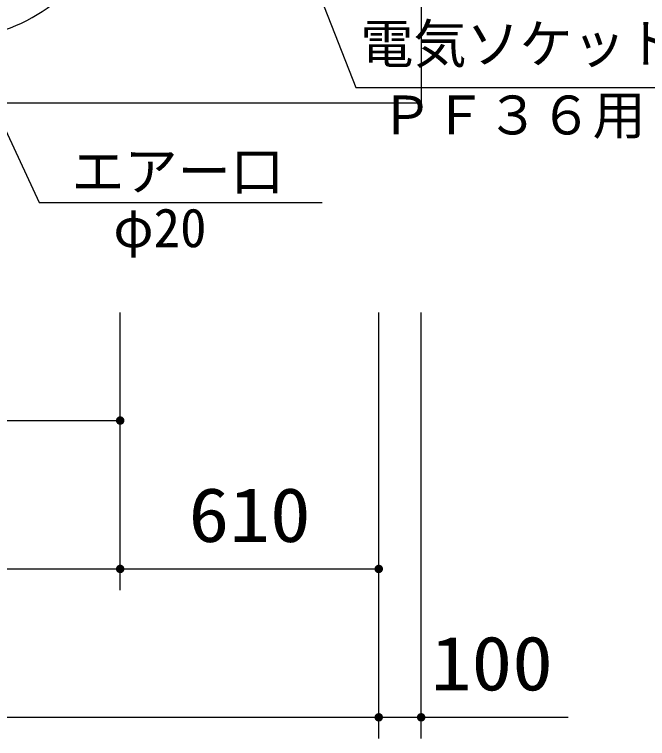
# Model space of a CAD drawing. Units: millimetres, scale not verified. Extents: x -14850 to 14850, y -10500 to 10500.
# Drawn here: x -6165 to -4672, y -1665 to 43 of the extents above; entities that cross this region are included whole.
import ezdxf
from ezdxf.enums import TextEntityAlignment as Align

# ---------------------------------------------------------------- set-up
doc = ezdxf.new("R2010")
doc.units = ezdxf.units.MM
doc.header["$LTSCALE"] = 50
for name, color, linetype, lineweight in [('0-0_製作', 5, 'Continuous', 25), ('0-1_躯体', 3, 'Continuous', 25), ('0-2_機器', 3, 'Continuous', 25)]:
    doc.layers.add(name, color=color, linetype=linetype, lineweight=lineweight)
doc.styles.add('ＭＳ ゴシック', font='')
doc.styles.get('ＭＳ ゴシック').set_extended_font_data('MS Gothic')

msp = doc.modelspace()

# ---------------------------------------------------------------- linework, layer by layer
at = {"layer": '0-0_製作', "color": 2}
for p, q in [((-5915.55, -965.09), (-5915.55, -660)), ((-5305.55, -1315.09), (-5305.55, -660)), ((-5205.55, -1665.09), (-5205.55, -660)), ((-6705.55, -915.09), (-5915.55, -915.09)), ((-5915.55, -1315.09), (-5915.55, -915.09)), ((-10025.55, -1265.09), (-5915.55, -1265.09)), ((-5915.55, -1265.09), (-5305.55, -1265.09)), ((-5305.55, -1665.09), (-5305.55, -1265.09)), ((-10025.55, -1615.09), (-5305.55, -1615.09)), ((-5305.55, -1615.09), (-5205.55, -1615.09)), ((-5205.55, -1615.09), (-4858.47, -1615.09))]:
    msp.add_line(p, q, dxfattribs=at)
at = {"layer": '0-0_製作'}
for points in [[(-5916.81, -905.17), (-5915.55, -905.09), (-5915.55, -915.09)], [(-5915.55, -905.09), (-5905.55, -915.09), (-5915.55, -915.09)], [(-5914.93, -905.11), (-5905.55, -915.09), (-5915.55, -905.09)], [(-5913.68, -905.27), (-5905.55, -915.09), (-5914.93, -905.11)], [(-5925.53, -914.46), (-5915.55, -915.09), (-5925.55, -915.09)], [(-5925.55, -915.09), (-5925.24, -917.58), (-5925.47, -916.34)], [(-5925.55, -915.09), (-5924.85, -918.77), (-5925.24, -917.58)], [(-5915.55, -915.09), (-5924.85, -918.77), (-5925.55, -915.09)], [(-5925.38, -913.22), (-5915.55, -915.09), (-5925.53, -914.46)], [(-5925.06, -912), (-5915.55, -915.09), (-5925.38, -913.22)], [(-5924.6, -910.83), (-5915.55, -915.09), (-5925.06, -912)], [(-5915.55, -915.09), (-5924.32, -919.91), (-5924.85, -918.77)], [(-5924, -909.73), (-5915.55, -915.09), (-5924.6, -910.83)], [(-5915.55, -915.09), (-5923.64, -920.97), (-5924.32, -919.91)], [(-5923.26, -908.72), (-5915.55, -915.09), (-5924, -909.73)], [(-5915.55, -915.09), (-5922.84, -921.93), (-5923.64, -920.97)], [(-5922.4, -907.8), (-5915.55, -915.09), (-5923.26, -908.72)], [(-5915.55, -915.09), (-5921.93, -922.79), (-5922.84, -921.93)], [(-5921.43, -907), (-5915.55, -915.09), (-5922.4, -907.8)], [(-5915.55, -915.09), (-5920.91, -923.53), (-5921.93, -922.79)], [(-5920.37, -906.33), (-5915.55, -915.09), (-5921.43, -907)], [(-5915.55, -915.09), (-5919.81, -924.14), (-5920.91, -923.53)], [(-5919.23, -905.79), (-5915.55, -915.09), (-5920.37, -906.33)], [(-5915.55, -915.09), (-5918.64, -924.6), (-5919.81, -924.14)], [(-5918.04, -905.4), (-5915.55, -915.09), (-5919.23, -905.79)], [(-5915.55, -915.09), (-5917.43, -924.91), (-5918.64, -924.6)], [(-5916.81, -905.17), (-5915.55, -915.09), (-5918.04, -905.4)], [(-5915.55, -915.09), (-5916.18, -925.07), (-5917.43, -924.91)], [(-5915.55, -915.09), (-5915.55, -925.09), (-5916.18, -925.07)], [(-5915.55, -915.09), (-5914.3, -925.01), (-5915.55, -925.09)], [(-5915.55, -915.09), (-5913.07, -924.78), (-5914.3, -925.01)], [(-5905.55, -915.09), (-5913.07, -924.78), (-5915.55, -915.09)], [(-5912.46, -905.58), (-5905.55, -915.09), (-5913.68, -905.27)], [(-5905.55, -915.09), (-5911.87, -924.39), (-5913.07, -924.78)], [(-5911.3, -906.04), (-5905.55, -915.09), (-5912.46, -905.58)], [(-5905.55, -915.09), (-5910.74, -923.85), (-5911.87, -924.39)], [(-5910.19, -906.65), (-5905.55, -915.09), (-5911.3, -906.04)], [(-5905.55, -915.09), (-5909.68, -923.18), (-5910.74, -923.85)], [(-5909.18, -907.38), (-5905.55, -915.09), (-5910.19, -906.65)], [(-5905.55, -915.09), (-5908.71, -922.38), (-5909.68, -923.18)], [(-5908.26, -908.24), (-5905.55, -915.09), (-5909.18, -907.38)], [(-5905.55, -915.09), (-5907.85, -921.46), (-5908.71, -922.38)], [(-5907.46, -909.21), (-5905.55, -915.09), (-5908.26, -908.24)], [(-5905.55, -915.09), (-5907.11, -920.45), (-5907.85, -921.46)], [(-5906.79, -910.27), (-5905.55, -915.09), (-5907.46, -909.21)], [(-5905.55, -915.09), (-5906.5, -919.35), (-5907.11, -920.45)], [(-5906.26, -911.41), (-5905.55, -915.09), (-5906.79, -910.27)], [(-5905.55, -915.09), (-5906.04, -918.18), (-5906.5, -919.35)], [(-5905.87, -912.6), (-5905.55, -915.09), (-5906.26, -911.41)], [(-5905.55, -915.09), (-5905.73, -916.96), (-5906.04, -918.18)], [(-5905.87, -912.6), (-5905.63, -913.84), (-5905.55, -915.09)], [(-5905.55, -915.09), (-5905.57, -915.72), (-5905.73, -916.96)], [(-5925.38, -1263.22), (-5915.55, -1265.09), (-5925.53, -1264.46)], [(-5925.06, -1262), (-5915.55, -1265.09), (-5925.38, -1263.22)], [(-5924.6, -1260.83), (-5915.55, -1265.09), (-5925.06, -1262)], [(-5924, -1259.73), (-5915.55, -1265.09), (-5924.6, -1260.83)], [(-5923.26, -1258.72), (-5915.55, -1265.09), (-5924, -1259.73)], [(-5922.4, -1257.8), (-5915.55, -1265.09), (-5923.26, -1258.72)], [(-5921.43, -1257), (-5915.55, -1265.09), (-5922.4, -1257.8)], [(-5920.37, -1256.33), (-5915.55, -1265.09), (-5921.43, -1257)], [(-5919.23, -1255.79), (-5915.55, -1265.09), (-5920.37, -1256.33)], [(-5918.04, -1255.4), (-5915.55, -1265.09), (-5919.23, -1255.79)], [(-5916.81, -1255.17), (-5915.55, -1265.09), (-5918.04, -1255.4)], [(-5916.81, -1255.17), (-5915.55, -1255.09), (-5915.55, -1265.09)], [(-5915.55, -1255.09), (-5905.55, -1265.09), (-5915.55, -1265.09)], [(-5914.93, -1255.11), (-5905.55, -1265.09), (-5915.55, -1255.09)], [(-5913.68, -1255.27), (-5905.55, -1265.09), (-5914.93, -1255.11)], [(-5912.46, -1255.58), (-5905.55, -1265.09), (-5913.68, -1255.27)], [(-5911.3, -1256.04), (-5905.55, -1265.09), (-5912.46, -1255.58)], [(-5910.19, -1256.65), (-5905.55, -1265.09), (-5911.3, -1256.04)], [(-5909.18, -1257.38), (-5905.55, -1265.09), (-5910.19, -1256.65)], [(-5908.26, -1258.24), (-5905.55, -1265.09), (-5909.18, -1257.38)], [(-5907.46, -1259.21), (-5905.55, -1265.09), (-5908.26, -1258.24)], [(-5906.79, -1260.27), (-5905.55, -1265.09), (-5907.46, -1259.21)], [(-5906.26, -1261.41), (-5905.55, -1265.09), (-5906.79, -1260.27)], [(-5906.26, -1261.41), (-5905.63, -1263.84), (-5905.55, -1265.09)], [(-5905.87, -1262.6), (-5905.63, -1263.84), (-5906.26, -1261.41)], [(-5315.38, -1263.22), (-5305.55, -1265.09), (-5315.53, -1264.46)], [(-5315.06, -1262), (-5305.55, -1265.09), (-5315.38, -1263.22)], [(-5314.6, -1260.83), (-5305.55, -1265.09), (-5315.06, -1262)], [(-5314, -1259.73), (-5305.55, -1265.09), (-5314.6, -1260.83)], [(-5313.26, -1258.72), (-5305.55, -1265.09), (-5314, -1259.73)], [(-5312.4, -1257.8), (-5305.55, -1265.09), (-5313.26, -1258.72)], [(-5311.43, -1257), (-5305.55, -1265.09), (-5312.4, -1257.8)], [(-5310.37, -1256.33), (-5305.55, -1265.09), (-5311.43, -1257)], [(-5309.23, -1255.79), (-5305.55, -1265.09), (-5310.37, -1256.33)], [(-5308.04, -1255.4), (-5305.55, -1265.09), (-5309.23, -1255.79)], [(-5306.81, -1255.17), (-5305.55, -1265.09), (-5308.04, -1255.4)], [(-5306.81, -1255.17), (-5305.55, -1255.09), (-5305.55, -1265.09)], [(-5305.55, -1255.09), (-5295.55, -1265.09), (-5305.55, -1265.09)], [(-5304.93, -1255.11), (-5295.55, -1265.09), (-5305.55, -1255.09)], [(-5303.68, -1255.27), (-5295.55, -1265.09), (-5304.93, -1255.11)], [(-5302.46, -1255.58), (-5295.55, -1265.09), (-5303.68, -1255.27)], [(-5301.3, -1256.04), (-5295.55, -1265.09), (-5302.46, -1255.58)], [(-5300.19, -1256.65), (-5295.55, -1265.09), (-5301.3, -1256.04)], [(-5299.18, -1257.38), (-5295.55, -1265.09), (-5300.19, -1256.65)], [(-5298.26, -1258.24), (-5295.55, -1265.09), (-5299.18, -1257.38)], [(-5297.46, -1259.21), (-5295.55, -1265.09), (-5298.26, -1258.24)], [(-5296.79, -1260.27), (-5295.55, -1265.09), (-5297.46, -1259.21)], [(-5296.26, -1261.41), (-5295.55, -1265.09), (-5296.79, -1260.27)], [(-5296.26, -1261.41), (-5295.63, -1263.84), (-5295.55, -1265.09)], [(-5295.87, -1262.6), (-5295.63, -1263.84), (-5296.26, -1261.41)], [(-5925.53, -1264.46), (-5915.55, -1265.09), (-5925.55, -1265.09)], [(-5925.55, -1265.09), (-5924.85, -1268.77), (-5925.47, -1266.34)], [(-5925.55, -1265.09), (-5924.32, -1269.91), (-5924.85, -1268.77)], [(-5915.55, -1265.09), (-5924.32, -1269.91), (-5925.55, -1265.09)], [(-5925.47, -1266.34), (-5924.85, -1268.77), (-5925.24, -1267.58)], [(-5915.55, -1265.09), (-5923.64, -1270.97), (-5924.32, -1269.91)], [(-5915.55, -1265.09), (-5922.84, -1271.93), (-5923.64, -1270.97)], [(-5915.55, -1265.09), (-5921.93, -1272.79), (-5922.84, -1271.93)], [(-5915.55, -1265.09), (-5920.91, -1273.53), (-5921.93, -1272.79)], [(-5915.55, -1265.09), (-5919.81, -1274.14), (-5920.91, -1273.53)], [(-5915.55, -1265.09), (-5918.64, -1274.6), (-5919.81, -1274.14)], [(-5915.55, -1265.09), (-5917.43, -1274.91), (-5918.64, -1274.6)], [(-5915.55, -1265.09), (-5916.18, -1275.07), (-5917.43, -1274.91)], [(-5915.55, -1265.09), (-5915.55, -1275.09), (-5916.18, -1275.07)], [(-5915.55, -1265.09), (-5914.3, -1275.01), (-5915.55, -1275.09)], [(-5915.55, -1265.09), (-5913.07, -1274.78), (-5914.3, -1275.01)], [(-5905.55, -1265.09), (-5913.07, -1274.78), (-5915.55, -1265.09)], [(-5905.55, -1265.09), (-5911.87, -1274.39), (-5913.07, -1274.78)], [(-5905.55, -1265.09), (-5910.74, -1273.85), (-5911.87, -1274.39)], [(-5905.55, -1265.09), (-5909.68, -1273.18), (-5910.74, -1273.85)], [(-5905.55, -1265.09), (-5908.71, -1272.38), (-5909.68, -1273.18)], [(-5905.55, -1265.09), (-5907.85, -1271.46), (-5908.71, -1272.38)], [(-5905.55, -1265.09), (-5907.11, -1270.45), (-5907.85, -1271.46)], [(-5905.55, -1265.09), (-5906.5, -1269.35), (-5907.11, -1270.45)], [(-5905.55, -1265.09), (-5906.04, -1268.18), (-5906.5, -1269.35)], [(-5905.55, -1265.09), (-5905.73, -1266.96), (-5906.04, -1268.18)], [(-5905.55, -1265.09), (-5905.57, -1265.72), (-5905.73, -1266.96)], [(-5315.53, -1264.46), (-5305.55, -1265.09), (-5315.55, -1265.09)], [(-5315.55, -1265.09), (-5314.85, -1268.77), (-5315.47, -1266.34)], [(-5315.55, -1265.09), (-5314.32, -1269.91), (-5314.85, -1268.77)], [(-5305.55, -1265.09), (-5314.32, -1269.91), (-5315.55, -1265.09)], [(-5315.47, -1266.34), (-5314.85, -1268.77), (-5315.24, -1267.58)], [(-5305.55, -1265.09), (-5313.64, -1270.97), (-5314.32, -1269.91)], [(-5305.55, -1265.09), (-5312.84, -1271.93), (-5313.64, -1270.97)], [(-5305.55, -1265.09), (-5311.93, -1272.79), (-5312.84, -1271.93)], [(-5305.55, -1265.09), (-5310.91, -1273.53), (-5311.93, -1272.79)], [(-5305.55, -1265.09), (-5309.81, -1274.14), (-5310.91, -1273.53)], [(-5305.55, -1265.09), (-5308.64, -1274.6), (-5309.81, -1274.14)], [(-5305.55, -1265.09), (-5307.43, -1274.91), (-5308.64, -1274.6)], [(-5305.55, -1265.09), (-5306.18, -1275.07), (-5307.43, -1274.91)], [(-5305.55, -1265.09), (-5305.55, -1275.09), (-5306.18, -1275.07)], [(-5305.55, -1265.09), (-5304.3, -1275.01), (-5305.55, -1275.09)], [(-5305.55, -1265.09), (-5303.07, -1274.78), (-5304.3, -1275.01)], [(-5295.55, -1265.09), (-5303.07, -1274.78), (-5305.55, -1265.09)], [(-5295.55, -1265.09), (-5301.87, -1274.39), (-5303.07, -1274.78)], [(-5295.55, -1265.09), (-5300.74, -1273.85), (-5301.87, -1274.39)], [(-5295.55, -1265.09), (-5299.68, -1273.18), (-5300.74, -1273.85)], [(-5295.55, -1265.09), (-5298.71, -1272.38), (-5299.68, -1273.18)], [(-5295.55, -1265.09), (-5297.85, -1271.46), (-5298.71, -1272.38)], [(-5295.55, -1265.09), (-5297.11, -1270.45), (-5297.85, -1271.46)], [(-5295.55, -1265.09), (-5296.5, -1269.35), (-5297.11, -1270.45)], [(-5295.55, -1265.09), (-5296.04, -1268.18), (-5296.5, -1269.35)], [(-5295.55, -1265.09), (-5295.73, -1266.96), (-5296.04, -1268.18)], [(-5295.55, -1265.09), (-5295.57, -1265.72), (-5295.73, -1266.96)], [(-5308.04, -1605.4), (-5305.55, -1605.09), (-5305.55, -1615.09)], [(-5306.81, -1605.17), (-5305.55, -1605.09), (-5308.04, -1605.4)], [(-5305.55, -1605.09), (-5295.55, -1615.09), (-5305.55, -1615.09)], [(-5304.93, -1605.11), (-5295.55, -1615.09), (-5305.55, -1605.09)], [(-5303.68, -1605.27), (-5295.55, -1615.09), (-5304.93, -1605.11)], [(-5302.46, -1605.58), (-5295.55, -1615.09), (-5303.68, -1605.27)], [(-5208.04, -1605.4), (-5205.55, -1605.09), (-5205.55, -1615.09)], [(-5206.81, -1605.17), (-5205.55, -1605.09), (-5208.04, -1605.4)], [(-5205.55, -1605.09), (-5195.55, -1615.09), (-5205.55, -1615.09)], [(-5204.93, -1605.11), (-5195.55, -1615.09), (-5205.55, -1605.09)], [(-5203.68, -1605.27), (-5195.55, -1615.09), (-5204.93, -1605.11)], [(-5202.46, -1605.58), (-5195.55, -1615.09), (-5203.68, -1605.27)], [(-5315.53, -1614.46), (-5305.55, -1615.09), (-5315.55, -1615.09)], [(-5315.55, -1615.09), (-5314.32, -1619.91), (-5315.47, -1616.34)], [(-5315.55, -1615.09), (-5313.64, -1620.97), (-5314.32, -1619.91)], [(-5305.55, -1615.09), (-5313.64, -1620.97), (-5315.55, -1615.09)], [(-5315.38, -1613.22), (-5305.55, -1615.09), (-5315.53, -1614.46)], [(-5315.47, -1616.34), (-5314.85, -1618.77), (-5315.24, -1617.58)], [(-5315.47, -1616.34), (-5314.32, -1619.91), (-5314.85, -1618.77)], [(-5315.06, -1612), (-5305.55, -1615.09), (-5315.38, -1613.22)], [(-5314.6, -1610.83), (-5305.55, -1615.09), (-5315.06, -1612)], [(-5314, -1609.73), (-5305.55, -1615.09), (-5314.6, -1610.83)], [(-5313.26, -1608.72), (-5305.55, -1615.09), (-5314, -1609.73)], [(-5305.55, -1615.09), (-5312.84, -1621.93), (-5313.64, -1620.97)], [(-5312.4, -1607.8), (-5305.55, -1615.09), (-5313.26, -1608.72)], [(-5305.55, -1615.09), (-5311.93, -1622.79), (-5312.84, -1621.93)], [(-5311.43, -1607), (-5305.55, -1615.09), (-5312.4, -1607.8)], [(-5305.55, -1615.09), (-5310.91, -1623.53), (-5311.93, -1622.79)], [(-5310.37, -1606.33), (-5305.55, -1615.09), (-5311.43, -1607)], [(-5305.55, -1615.09), (-5309.81, -1624.14), (-5310.91, -1623.53)], [(-5309.23, -1605.79), (-5305.55, -1615.09), (-5310.37, -1606.33)], [(-5305.55, -1615.09), (-5308.64, -1624.6), (-5309.81, -1624.14)], [(-5308.04, -1605.4), (-5305.55, -1615.09), (-5309.23, -1605.79)], [(-5305.55, -1615.09), (-5307.43, -1624.91), (-5308.64, -1624.6)], [(-5305.55, -1615.09), (-5306.18, -1625.07), (-5307.43, -1624.91)], [(-5305.55, -1615.09), (-5305.55, -1625.09), (-5306.18, -1625.07)], [(-5305.55, -1615.09), (-5304.3, -1625.01), (-5305.55, -1625.09)], [(-5305.55, -1615.09), (-5303.07, -1624.78), (-5304.3, -1625.01)], [(-5305.55, -1615.09), (-5301.87, -1624.39), (-5303.07, -1624.78)], [(-5295.55, -1615.09), (-5301.87, -1624.39), (-5305.55, -1615.09)], [(-5301.3, -1606.04), (-5295.55, -1615.09), (-5302.46, -1605.58)], [(-5295.55, -1615.09), (-5300.74, -1623.85), (-5301.87, -1624.39)], [(-5300.19, -1606.65), (-5295.55, -1615.09), (-5301.3, -1606.04)], [(-5295.55, -1615.09), (-5299.68, -1623.18), (-5300.74, -1623.85)], [(-5299.18, -1607.38), (-5295.55, -1615.09), (-5300.19, -1606.65)], [(-5295.55, -1615.09), (-5298.71, -1622.38), (-5299.68, -1623.18)], [(-5298.26, -1608.24), (-5295.55, -1615.09), (-5299.18, -1607.38)], [(-5295.55, -1615.09), (-5297.85, -1621.46), (-5298.71, -1622.38)], [(-5297.46, -1609.21), (-5295.55, -1615.09), (-5298.26, -1608.24)], [(-5295.55, -1615.09), (-5297.11, -1620.45), (-5297.85, -1621.46)], [(-5296.79, -1610.27), (-5295.55, -1615.09), (-5297.46, -1609.21)], [(-5295.55, -1615.09), (-5296.5, -1619.35), (-5297.11, -1620.45)], [(-5296.79, -1610.27), (-5295.63, -1613.84), (-5295.55, -1615.09)], [(-5296.26, -1611.41), (-5295.63, -1613.84), (-5296.79, -1610.27)], [(-5295.55, -1615.09), (-5296.04, -1618.18), (-5296.5, -1619.35)], [(-5296.26, -1611.41), (-5295.87, -1612.6), (-5295.63, -1613.84)], [(-5295.55, -1615.09), (-5295.73, -1616.96), (-5296.04, -1618.18)], [(-5295.55, -1615.09), (-5295.57, -1615.72), (-5295.73, -1616.96)], [(-5215.53, -1614.46), (-5205.55, -1615.09), (-5215.55, -1615.09)], [(-5215.55, -1615.09), (-5214.32, -1619.91), (-5215.47, -1616.34)], [(-5215.55, -1615.09), (-5213.64, -1620.97), (-5214.32, -1619.91)], [(-5205.55, -1615.09), (-5213.64, -1620.97), (-5215.55, -1615.09)], [(-5215.38, -1613.22), (-5205.55, -1615.09), (-5215.53, -1614.46)], [(-5215.47, -1616.34), (-5214.85, -1618.77), (-5215.24, -1617.58)], [(-5215.47, -1616.34), (-5214.32, -1619.91), (-5214.85, -1618.77)], [(-5215.06, -1612), (-5205.55, -1615.09), (-5215.38, -1613.22)], [(-5214.6, -1610.83), (-5205.55, -1615.09), (-5215.06, -1612)], [(-5214, -1609.73), (-5205.55, -1615.09), (-5214.6, -1610.83)], [(-5213.26, -1608.72), (-5205.55, -1615.09), (-5214, -1609.73)], [(-5205.55, -1615.09), (-5212.84, -1621.93), (-5213.64, -1620.97)], [(-5212.4, -1607.8), (-5205.55, -1615.09), (-5213.26, -1608.72)], [(-5205.55, -1615.09), (-5211.93, -1622.79), (-5212.84, -1621.93)], [(-5211.43, -1607), (-5205.55, -1615.09), (-5212.4, -1607.8)], [(-5205.55, -1615.09), (-5210.91, -1623.53), (-5211.93, -1622.79)], [(-5210.37, -1606.33), (-5205.55, -1615.09), (-5211.43, -1607)], [(-5205.55, -1615.09), (-5209.81, -1624.14), (-5210.91, -1623.53)], [(-5209.23, -1605.79), (-5205.55, -1615.09), (-5210.37, -1606.33)], [(-5205.55, -1615.09), (-5208.64, -1624.6), (-5209.81, -1624.14)], [(-5208.04, -1605.4), (-5205.55, -1615.09), (-5209.23, -1605.79)], [(-5205.55, -1615.09), (-5207.43, -1624.91), (-5208.64, -1624.6)], [(-5205.55, -1615.09), (-5206.18, -1625.07), (-5207.43, -1624.91)], [(-5205.55, -1615.09), (-5205.55, -1625.09), (-5206.18, -1625.07)], [(-5205.55, -1615.09), (-5204.3, -1625.01), (-5205.55, -1625.09)], [(-5205.55, -1615.09), (-5203.07, -1624.78), (-5204.3, -1625.01)], [(-5205.55, -1615.09), (-5201.87, -1624.39), (-5203.07, -1624.78)], [(-5195.55, -1615.09), (-5201.87, -1624.39), (-5205.55, -1615.09)], [(-5201.3, -1606.04), (-5195.55, -1615.09), (-5202.46, -1605.58)], [(-5195.55, -1615.09), (-5200.74, -1623.85), (-5201.87, -1624.39)], [(-5200.19, -1606.65), (-5195.55, -1615.09), (-5201.3, -1606.04)], [(-5195.55, -1615.09), (-5199.68, -1623.18), (-5200.74, -1623.85)], [(-5199.18, -1607.38), (-5195.55, -1615.09), (-5200.19, -1606.65)], [(-5195.55, -1615.09), (-5198.71, -1622.38), (-5199.68, -1623.18)], [(-5198.26, -1608.24), (-5195.55, -1615.09), (-5199.18, -1607.38)], [(-5195.55, -1615.09), (-5197.85, -1621.46), (-5198.71, -1622.38)], [(-5197.46, -1609.21), (-5195.55, -1615.09), (-5198.26, -1608.24)], [(-5195.55, -1615.09), (-5197.11, -1620.45), (-5197.85, -1621.46)], [(-5196.79, -1610.27), (-5195.55, -1615.09), (-5197.46, -1609.21)], [(-5195.55, -1615.09), (-5196.5, -1619.35), (-5197.11, -1620.45)], [(-5196.79, -1610.27), (-5195.63, -1613.84), (-5195.55, -1615.09)], [(-5196.26, -1611.41), (-5195.63, -1613.84), (-5196.79, -1610.27)], [(-5195.55, -1615.09), (-5196.04, -1618.18), (-5196.5, -1619.35)], [(-5196.26, -1611.41), (-5195.87, -1612.6), (-5195.63, -1613.84)], [(-5195.55, -1615.09), (-5195.73, -1616.96), (-5196.04, -1618.18)], [(-5195.55, -1615.09), (-5195.57, -1615.72), (-5195.73, -1616.96)]]:
    msp.add_solid(points, dxfattribs=at)
at = {"layer": '0-1_躯体'}
for p, q in [((-5695.55, 723.29), (-5359.39, -129.63)), ((-5359.39, -129.63), (-4606.35, -129.63))]:
    msp.add_line(p, q, dxfattribs=at)
msp.add_lwpolyline([(-6595.05, 651.99), (-6106.4, -400.81), (-5439.27, -400.81)], dxfattribs=at)
msp.add_arc((-6318.68, 384.37), 400, 276.64346, 341.96945, dxfattribs=at)
at = {"layer": '0-2_機器', "color": 2}
msp.add_line((-10225.55, -165.63), (-5205.55, -165.63), dxfattribs=at)
msp.add_line((-10225.55, -165.63), (-5205.55, -165.63), dxfattribs=at)
msp.add_lwpolyline([(-10225.55, 2234.37), (-5205.55, 2234.37), (-5205.55, -165.63)], dxfattribs=at)

# ---------------------------------------------------------------- texts
at = {"layer": '0-0_製作', "color": 4, "style": 'ＭＳ ゴシック', "width": 1.1}
for s, p in [('610', (-5754.3, -1240.09)), ('100', (-5182.81, -1590.13))]:
    msp.add_text(s, height=128.4, dxfattribs=at).set_placement(p, align=Align.BOTTOM_LEFT)
at = {"layer": '0-1_躯体', "color": 4, "style": 'ＭＳ ゴシック'}
for s, p in [('\u3000電気ソケット\u3000', (-5474.18, -99.77)), ('\u3000ＰＦ３６用', (-5427.2, -267.8)), ('\u3000エアー口\u3000', (-6155.61, -400.24)), ('\u3000φ20', (-6056.81, -533.75))]:
    msp.add_text(s, height=91.79, dxfattribs=at).set_placement(p, align=Align.BOTTOM_LEFT)

doc.saveas('drawing.dxf')
